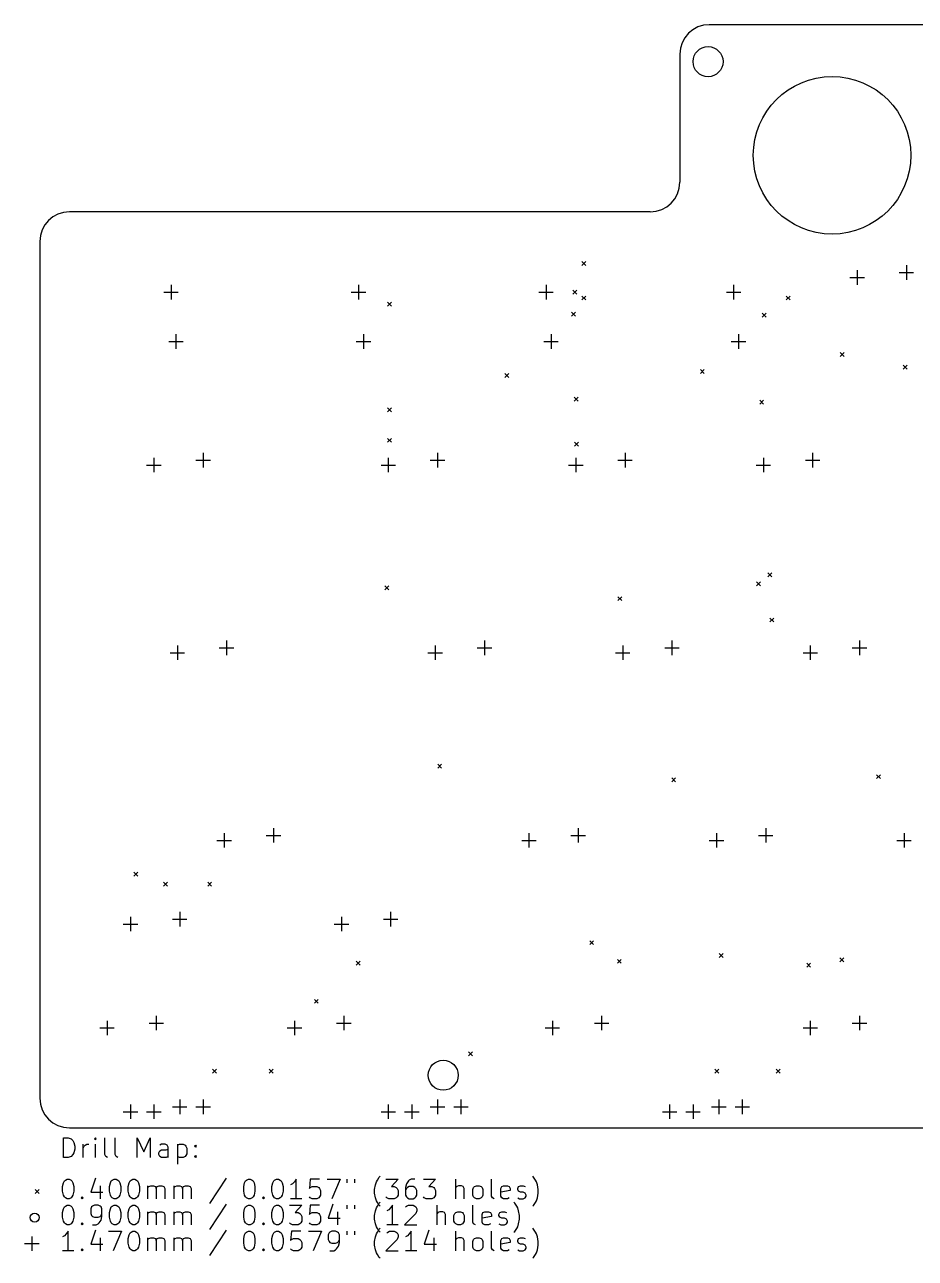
# Model space of a CAD drawing. Extents: x 0.1 to 14.8, y -5.7 to -0.7.
# Drawn here: x 0.097 to 3.659, y -5.679 to -0.748 of the extents above; entities that cross this region are included whole.
import ezdxf

# ---------------------------------------------------------------- set-up
doc = ezdxf.new("R2010")
doc.units = 0
doc.header["$MEASUREMENT"] = 0
doc.layers.add('BLACK', color=7, linetype='CONTINUOUS')

msp = doc.modelspace()

# ---------------------------------------------------------------- linework, layer by layer
at = {"layer": 'BLACK', "linetype": 'CONTINUOUS'}
for p, q in [((12.0866, -0.748031), (2.83465, -0.748031)), ((2.71654, -0.866142), (2.71654, -1.37795)), ((2.59843, -1.49606), (0.275591, -1.49606)), ((0.15748, -1.61417), (0.15748, -5.03937)), ((2.3248, -1.69488), (2.34055, -1.71063)), ((2.34055, -1.69488), (2.3248, -1.71063)), ((3.62283, -1.70984), (3.62283, -1.76772)), ((3.39705, -1.75846), (3.45492, -1.75846)), ((3.42598, -1.72953), (3.42598, -1.7874)), ((3.5939, -1.73878), (3.65177, -1.73878)), ((0.652953, -1.81752), (0.710827, -1.81752)), ((0.68189, -1.78858), (0.68189, -1.84646)), ((1.40295, -1.81752), (1.46083, -1.81752)), ((1.43189, -1.78858), (1.43189, -1.84646)), ((2.15295, -1.81752), (2.21083, -1.81752)), ((2.18189, -1.78858), (2.18189, -1.84646)), ((2.28898, -1.80927), (2.30472, -1.82502)), ((2.30472, -1.80927), (2.28898, -1.82502)), ((2.90295, -1.81752), (2.96083, -1.81752)), ((2.93189, -1.78858), (2.93189, -1.84646)), ((1.54764, -1.85709), (1.56339, -1.87283)), ((1.56339, -1.85709), (1.54764, -1.87283)), ((2.3248, -1.83268), (2.34055, -1.84843)), ((2.34055, -1.83268), (2.3248, -1.84843)), ((3.14173, -1.83268), (3.15748, -1.84843)), ((3.15748, -1.83268), (3.14173, -1.84843)), ((2.28346, -1.89781), (2.29921, -1.91356)), ((2.29921, -1.89781), (2.28346, -1.91356)), ((3.04646, -1.90175), (3.0622, -1.9175)), ((3.0622, -1.90175), (3.04646, -1.9175)), ((0.672638, -2.01437), (0.730512, -2.01437)), ((0.701575, -1.98543), (0.701575, -2.04331)), ((1.42264, -2.01437), (1.48051, -2.01437)), ((1.45157, -1.98543), (1.45157, -2.04331)), ((2.17264, -2.01437), (2.23051, -2.01437)), ((2.20157, -1.98543), (2.20157, -2.04331)), ((2.92264, -2.01437), (2.98051, -2.01437)), ((2.95157, -1.98543), (2.95157, -2.04331)), ((3.35827, -2.05827), (3.37402, -2.07402)), ((3.37402, -2.05827), (3.35827, -2.07402)), ((3.61024, -2.10906), (3.62598, -2.1248)), ((3.62598, -2.10906), (3.61024, -2.1248)), ((2.01732, -2.14291), (2.03307, -2.15866)), ((2.03307, -2.14291), (2.01732, -2.15866)), ((2.79882, -2.12598), (2.81457, -2.14173)), ((2.81457, -2.12598), (2.79882, -2.14173)), ((2.29409, -2.23701), (2.30984, -2.25276)), ((2.30984, -2.23701), (2.29409, -2.25276)), ((3.03622, -2.24961), (3.05197, -2.26535)), ((3.05197, -2.24961), (3.03622, -2.26535)), ((1.54764, -2.27992), (1.56339, -2.29567)), ((1.56339, -2.27992), (1.54764, -2.29567)), ((1.54764, -2.40157), (1.56339, -2.41732)), ((1.56339, -2.40157), (1.54764, -2.41732)), ((0.810335, -2.45984), (0.810335, -2.51772)), ((1.74783, -2.45984), (1.74783, -2.51772)), ((2.29567, -2.41654), (2.31142, -2.43228)), ((2.31142, -2.41654), (2.29567, -2.43228)), ((2.49783, -2.45984), (2.49783, -2.51772)), ((3.24783, -2.45984), (3.24783, -2.51772)), ((0.584547, -2.50846), (0.642421, -2.50846)), ((0.613484, -2.47953), (0.613484, -2.5374)), ((0.781398, -2.48878), (0.839272, -2.48878)), ((1.52205, -2.50846), (1.57992, -2.50846)), ((1.55098, -2.47953), (1.55098, -2.5374)), ((1.7189, -2.48878), (1.77677, -2.48878)), ((2.27205, -2.50846), (2.32992, -2.50846)), ((2.30098, -2.47953), (2.30098, -2.5374)), ((2.4689, -2.48878), (2.52677, -2.48878)), ((3.02205, -2.50846), (3.07992, -2.50846)), ((3.05098, -2.47953), (3.05098, -2.5374)), ((3.2189, -2.48878), (3.27677, -2.48878)), ((3.0689, -2.93898), (3.08465, -2.95472)), ((3.08465, -2.93898), (3.0689, -2.95472)), ((1.53661, -2.99173), (1.55236, -3.00748)), ((1.55236, -2.99173), (1.53661, -3.00748)), ((3.02362, -2.97559), (3.03937, -2.99134)), ((3.03937, -2.97559), (3.02362, -2.99134)), ((2.4685, -3.03465), (2.48425, -3.05039)), ((2.48425, -3.03465), (2.4685, -3.05039)), ((3.07677, -3.11969), (3.09252, -3.13543)), ((3.09252, -3.11969), (3.07677, -3.13543)), ((0.707234, -3.22953), (0.707234, -3.2874)), ((0.875148, -3.23878), (0.933022, -3.23878)), ((0.904085, -3.20984), (0.904085, -3.26772)), ((1.73848, -3.22953), (1.73848, -3.2874)), ((1.9064, -3.23878), (1.96427, -3.23878)), ((1.93533, -3.20984), (1.93533, -3.26772)), ((2.48848, -3.22953), (2.48848, -3.2874)), ((2.6564, -3.23878), (2.71427, -3.23878)), ((2.68533, -3.20984), (2.68533, -3.26772)), ((3.23848, -3.22953), (3.23848, -3.2874)), ((3.4064, -3.23878), (3.46427, -3.23878)), ((3.43533, -3.20984), (3.43533, -3.26772)), ((0.678297, -3.25846), (0.736171, -3.25846)), ((1.70955, -3.25846), (1.76742, -3.25846)), ((2.45955, -3.25846), (2.51742, -3.25846)), ((3.20955, -3.25846), (3.26742, -3.25846)), ((1.74843, -3.70354), (1.76417, -3.71929)), ((1.76417, -3.70354), (1.74843, -3.71929)), ((3.50354, -3.74606), (3.51929, -3.76181)), ((3.51929, -3.74606), (3.50354, -3.76181)), ((2.68425, -3.75866), (2.7, -3.77441)), ((2.7, -3.75866), (2.68425, -3.77441)), ((0.894734, -3.97953), (0.894734, -4.0374)), ((1.06265, -3.98878), (1.12052, -3.98878)), ((1.09158, -3.95984), (1.09158, -4.01772)), ((2.11348, -3.97953), (2.11348, -4.0374)), ((2.2814, -3.98878), (2.33927, -3.98878)), ((2.31033, -3.95984), (2.31033, -4.01772)), ((2.86348, -3.97953), (2.86348, -4.0374)), ((3.0314, -3.98878), (3.08927, -3.98878)), ((3.06033, -3.95984), (3.06033, -4.01772)), ((3.61348, -3.97953), (3.61348, -4.0374)), ((0.865797, -4.00846), (0.923671, -4.00846)), ((2.08455, -4.00846), (2.14242, -4.00846)), ((2.83455, -4.00846), (2.89242, -4.00846)), ((3.58455, -4.00846), (3.64242, -4.00846)), ((0.533465, -4.13583), (0.549213, -4.15157)), ((0.549213, -4.13583), (0.533465, -4.15157)), ((0.651575, -4.1752), (0.667323, -4.19094)), ((0.667323, -4.1752), (0.651575, -4.19094)), ((0.82874, -4.1752), (0.844488, -4.19094)), ((0.844488, -4.1752), (0.82874, -4.19094)), ((0.519734, -4.31417), (0.519734, -4.37205)), ((0.687648, -4.32343), (0.745522, -4.32343)), ((0.716585, -4.29449), (0.716585, -4.35236)), ((1.36348, -4.31417), (1.36348, -4.37205)), ((1.5314, -4.32343), (1.58927, -4.32343)), ((1.56033, -4.29449), (1.56033, -4.35236)), ((0.490797, -4.34311), (0.548671, -4.34311)), ((1.33455, -4.34311), (1.39242, -4.34311)), ((2.3563, -4.40945), (2.37205, -4.4252)), ((2.37205, -4.40945), (2.3563, -4.4252)), ((2.46693, -4.48425), (2.48268, -4.5)), ((2.48268, -4.48425), (2.46693, -4.5)), ((2.87402, -4.46063), (2.88976, -4.47638)), ((2.88976, -4.46063), (2.87402, -4.47638)), ((3.3563, -4.47835), (3.37205, -4.49409)), ((3.37205, -4.47835), (3.3563, -4.49409)), ((1.42244, -4.49134), (1.43819, -4.50709)), ((1.43819, -4.49134), (1.42244, -4.50709)), ((3.22402, -4.5), (3.23976, -4.51575)), ((3.23976, -4.5), (3.22402, -4.51575)), ((1.25512, -4.64409), (1.27087, -4.65984)), ((1.27087, -4.64409), (1.25512, -4.65984)), ((0.425984, -4.72953), (0.425984, -4.7874)), ((0.622835, -4.70984), (0.622835, -4.76772)), ((1.17598, -4.72953), (1.17598, -4.7874)), ((1.37283, -4.70984), (1.37283, -4.76772)), ((2.20723, -4.72953), (2.20723, -4.7874)), ((2.40408, -4.70984), (2.40408, -4.76772)), ((3.23848, -4.72953), (3.23848, -4.7874)), ((3.43533, -4.70984), (3.43533, -4.76772)), ((0.397047, -4.75846), (0.454921, -4.75846)), ((0.593898, -4.73878), (0.651772, -4.73878)), ((1.14705, -4.75846), (1.20492, -4.75846)), ((1.3439, -4.73878), (1.40177, -4.73878)), ((2.1783, -4.75846), (2.23617, -4.75846)), ((2.37515, -4.73878), (2.43302, -4.73878)), ((3.20955, -4.75846), (3.26742, -4.75846)), ((3.4064, -4.73878), (3.46427, -4.73878)), ((1.87205, -4.85433), (1.8878, -4.87008)), ((1.8878, -4.85433), (1.87205, -4.87008)), ((0.848425, -4.92323), (0.864173, -4.93898)), ((0.864173, -4.92323), (0.848425, -4.93898)), ((1.0748, -4.92323), (1.09055, -4.93898)), ((1.09055, -4.92323), (1.0748, -4.93898)), ((2.8563, -4.92323), (2.87205, -4.93898)), ((2.87205, -4.92323), (2.8563, -4.93898)), ((3.10236, -4.92323), (3.11811, -4.93898)), ((3.11811, -4.92323), (3.10236, -4.93898)), ((0.519734, -5.06417), (0.519734, -5.12205)), ((0.613484, -5.06417), (0.613484, -5.12205)), ((0.687648, -5.07343), (0.745522, -5.07343)), ((0.716585, -5.04449), (0.716585, -5.10236)), ((0.781398, -5.07343), (0.839272, -5.07343)), ((0.810335, -5.04449), (0.810335, -5.10236)), ((1.55098, -5.06417), (1.55098, -5.12205)), ((1.64473, -5.06417), (1.64473, -5.12205)), ((1.7189, -5.07343), (1.77677, -5.07343)), ((1.74783, -5.04449), (1.74783, -5.10236)), ((1.81265, -5.07343), (1.87052, -5.07343)), ((1.84158, -5.04449), (1.84158, -5.10236)), ((2.67598, -5.06417), (2.67598, -5.12205)), ((2.76973, -5.06417), (2.76973, -5.12205)), ((2.8439, -5.07343), (2.90177, -5.07343)), ((2.87283, -5.04449), (2.87283, -5.10236)), ((2.93765, -5.07343), (2.99552, -5.07343)), ((2.96658, -5.04449), (2.96658, -5.10236)), ((0.490797, -5.09311), (0.548671, -5.09311)), ((0.584547, -5.09311), (0.642421, -5.09311)), ((1.52205, -5.09311), (1.57992, -5.09311)), ((1.6158, -5.09311), (1.67367, -5.09311)), ((2.64705, -5.09311), (2.70492, -5.09311)), ((2.7408, -5.09311), (2.79867, -5.09311)), ((0.275591, -5.15748), (14.6457, -5.15748)), ((0.252015, -5.27597), (0.252015, -5.19723)), ((0.252015, -5.19723), (0.270763, -5.19723)), ((0.270763, -5.19723), (0.282012, -5.20098)), ((0.282012, -5.20098), (0.289511, -5.20848)), ((0.289511, -5.20848), (0.29326, -5.21598)), ((0.29326, -5.21598), (0.29701, -5.23098)), ((0.330756, -5.27597), (0.330756, -5.22348)), ((0.338255, -5.22723), (0.345754, -5.22348)), ((0.345754, -5.22348), (0.353253, -5.22348)), ((0.379499, -5.19723), (0.37575, -5.20098)), ((0.37575, -5.20098), (0.379499, -5.20473)), ((0.383249, -5.20098), (0.379499, -5.19723)), ((0.379499, -5.19723), (0.379499, -5.20473)), ((0.379499, -5.20473), (0.383249, -5.20098)), ((0.379499, -5.27597), (0.379499, -5.22348)), ((0.416995, -5.26473), (0.416995, -5.19723)), ((0.45824, -5.26473), (0.45824, -5.19723)), ((0.546729, -5.27597), (0.546729, -5.19723)), ((0.546729, -5.19723), (0.572975, -5.25348)), ((0.572975, -5.25348), (0.599222, -5.19723)), ((0.599222, -5.19723), (0.599222, -5.27597)), ((0.644216, -5.22348), (0.636717, -5.22723)), ((0.659214, -5.22348), (0.644216, -5.22348)), ((0.666714, -5.22723), (0.659214, -5.22348)), ((0.707958, -5.22348), (0.707958, -5.30222)), ((0.707958, -5.22723), (0.715457, -5.22348)), ((0.715457, -5.22348), (0.730456, -5.22348)), ((0.730456, -5.22348), (0.737955, -5.22723)), ((0.270763, -5.27597), (0.252015, -5.27597)), ((0.282012, -5.27223), (0.270763, -5.27597)), ((0.289511, -5.26473), (0.282012, -5.27223)), ((0.29326, -5.25723), (0.289511, -5.26473)), ((0.29701, -5.24223), (0.29326, -5.25723)), ((0.29701, -5.23098), (0.29701, -5.24223)), ((0.330756, -5.23848), (0.334505, -5.23098)), ((0.334505, -5.23098), (0.338255, -5.22723)), ((0.420744, -5.27223), (0.416995, -5.26473)), ((0.428243, -5.27597), (0.420744, -5.27223)), ((0.461989, -5.27223), (0.45824, -5.26473)), ((0.469488, -5.27597), (0.461989, -5.27223)), ((0.632968, -5.25723), (0.636717, -5.24973)), ((0.632968, -5.26473), (0.632968, -5.25723)), ((0.636717, -5.27223), (0.632968, -5.26473)), ((0.636717, -5.24973), (0.644216, -5.24598)), ((0.644216, -5.27597), (0.636717, -5.27223)), ((0.644216, -5.24598), (0.662964, -5.24598)), ((0.662964, -5.27597), (0.644216, -5.27597)), ((0.662964, -5.24598), (0.670463, -5.24223)), ((0.670463, -5.27223), (0.662964, -5.27597)), ((0.670463, -5.23473), (0.666714, -5.22723)), ((0.670463, -5.27597), (0.670463, -5.23473)), ((0.715457, -5.27597), (0.707958, -5.27223)), ((0.730456, -5.27597), (0.715457, -5.27597)), ((0.737955, -5.27223), (0.730456, -5.27597)), ((0.737955, -5.22723), (0.741704, -5.23098)), ((0.741704, -5.26848), (0.737955, -5.27223)), ((0.741704, -5.23098), (0.745454, -5.23848)), ((0.745454, -5.26098), (0.741704, -5.26848)), ((0.745454, -5.23848), (0.745454, -5.26098)), ((0.77545, -5.23098), (0.779199, -5.22723)), ((0.779199, -5.23473), (0.77545, -5.23098)), ((0.77545, -5.27223), (0.779199, -5.26848)), ((0.779199, -5.27597), (0.77545, -5.27223)), ((0.779199, -5.22723), (0.782949, -5.23098)), ((0.779199, -5.22723), (0.779199, -5.23473)), ((0.782949, -5.23098), (0.779199, -5.23473)), ((0.779199, -5.26848), (0.782949, -5.27223)), ((0.779199, -5.26848), (0.779199, -5.27597)), ((0.782949, -5.27223), (0.779199, -5.27597)), ((0.252015, -5.37759), (0.255765, -5.37009)), ((0.255765, -5.37009), (0.259514, -5.36634)), ((0.259514, -5.36634), (0.267013, -5.36259)), ((0.267013, -5.36259), (0.274513, -5.36259)), ((0.274513, -5.36259), (0.282012, -5.36634)), ((0.282012, -5.36634), (0.285761, -5.37009)), ((0.285761, -5.37009), (0.289511, -5.37759)), ((0.379499, -5.35884), (0.360752, -5.41508)), ((0.439492, -5.37759), (0.443241, -5.37009)), ((0.443241, -5.37009), (0.446991, -5.36634)), ((0.446991, -5.36634), (0.45449, -5.36259)), ((0.45449, -5.36259), (0.461989, -5.36259)), ((0.461989, -5.36259), (0.469488, -5.36634)), ((0.469488, -5.36634), (0.473238, -5.37009)), ((0.473238, -5.37009), (0.476987, -5.37759)), ((0.514483, -5.37759), (0.518232, -5.37009)), ((0.518232, -5.37009), (0.521982, -5.36634)), ((0.521982, -5.36634), (0.529481, -5.36259)), ((0.529481, -5.36259), (0.53698, -5.36259)), ((0.53698, -5.36259), (0.544479, -5.36634)), ((0.544479, -5.36634), (0.548228, -5.37009)), ((0.548228, -5.37009), (0.551978, -5.37759)), ((0.902934, -5.35884), (0.835442, -5.46008)), ((0.976425, -5.37759), (0.980174, -5.37009)), ((0.980174, -5.37009), (0.983924, -5.36634)), ((0.983924, -5.36634), (0.991423, -5.36259)), ((0.991423, -5.36259), (0.998922, -5.36259)), ((0.998922, -5.36259), (1.00642, -5.36634)), ((1.00642, -5.36634), (1.01017, -5.37009)), ((1.01017, -5.37009), (1.01392, -5.37759)), ((1.08891, -5.37759), (1.09266, -5.37009)), ((1.09266, -5.37009), (1.09641, -5.36634)), ((1.09641, -5.36634), (1.10391, -5.36259)), ((1.10391, -5.36259), (1.11141, -5.36259)), ((1.11141, -5.36259), (1.11891, -5.36634)), ((1.11891, -5.36634), (1.12266, -5.37009)), ((1.12266, -5.37009), (1.12641, -5.37759)), ((1.17515, -5.37384), (1.16765, -5.38134)), ((1.18265, -5.36259), (1.17515, -5.37384)), ((1.18265, -5.44133), (1.18265, -5.36259)), ((1.23889, -5.36259), (1.23514, -5.40008)), ((1.27639, -5.36259), (1.23889, -5.36259)), ((1.30638, -5.36259), (1.35888, -5.36259)), ((1.35888, -5.36259), (1.32513, -5.44133)), ((1.38512, -5.36259), (1.38512, -5.37759)), ((1.41512, -5.36259), (1.41512, -5.37759)), ((1.49986, -5.38509), (1.50361, -5.37384)), ((1.50361, -5.37384), (1.50736, -5.36634)), ((1.50736, -5.36634), (1.51486, -5.35509)), ((1.51486, -5.35509), (1.51861, -5.35134)), ((1.5411, -5.36259), (1.58985, -5.36259)), ((1.58985, -5.36259), (1.5636, -5.39259)), ((1.63109, -5.37009), (1.62359, -5.38134)), ((1.63484, -5.36634), (1.63109, -5.37009)), ((1.64234, -5.36259), (1.63484, -5.36634)), ((1.65734, -5.36259), (1.64234, -5.36259)), ((1.69109, -5.36259), (1.73983, -5.36259)), ((1.73983, -5.36259), (1.71358, -5.39259)), ((1.82082, -5.44133), (1.82082, -5.36259)), ((1.9633, -5.43008), (1.9633, -5.36259)), ((2.13203, -5.35509), (2.12828, -5.35134)), ((2.13953, -5.36634), (2.13203, -5.35509)), ((2.14328, -5.37384), (2.13953, -5.36634)), ((2.14703, -5.38509), (2.14328, -5.37384)), ((0.13878, -5.40453), (0.154528, -5.42028)), ((0.154528, -5.40453), (0.13878, -5.42028)), ((0.248266, -5.39259), (0.252015, -5.37759)), ((0.248266, -5.41133), (0.248266, -5.39259)), ((0.252015, -5.42633), (0.248266, -5.41133)), ((0.289511, -5.37759), (0.29326, -5.39259)), ((0.29326, -5.41133), (0.289511, -5.42633)), ((0.29326, -5.39259), (0.29326, -5.41133)), ((0.360752, -5.41508), (0.409496, -5.41508)), ((0.398247, -5.38884), (0.398247, -5.44133)), ((0.435742, -5.39259), (0.439492, -5.37759)), ((0.435742, -5.41133), (0.435742, -5.39259)), ((0.439492, -5.42633), (0.435742, -5.41133)), ((0.476987, -5.37759), (0.480737, -5.39259)), ((0.480737, -5.41133), (0.476987, -5.42633)), ((0.480737, -5.39259), (0.480737, -5.41133)), ((0.510733, -5.39259), (0.514483, -5.37759)), ((0.510733, -5.41133), (0.510733, -5.39259)), ((0.514483, -5.42633), (0.510733, -5.41133)), ((0.551978, -5.37759), (0.555727, -5.39259)), ((0.555727, -5.41133), (0.551978, -5.42633)), ((0.555727, -5.39259), (0.555727, -5.41133)), ((0.589473, -5.44133), (0.589473, -5.38884)), ((0.589473, -5.39633), (0.593223, -5.39259)), ((0.593223, -5.39259), (0.600722, -5.38884)), ((0.600722, -5.38884), (0.61197, -5.38884)), ((0.61197, -5.38884), (0.619469, -5.39259)), ((0.619469, -5.39259), (0.623219, -5.40008)), ((0.623219, -5.40008), (0.626969, -5.39259)), ((0.623219, -5.40008), (0.623219, -5.44133)), ((0.626969, -5.39259), (0.634468, -5.38884)), ((0.634468, -5.38884), (0.645716, -5.38884)), ((0.645716, -5.38884), (0.653215, -5.39259)), ((0.653215, -5.39259), (0.656965, -5.40008)), ((0.656965, -5.40008), (0.656965, -5.44133)), ((0.69446, -5.44133), (0.69446, -5.38884)), ((0.69446, -5.39633), (0.69821, -5.39259)), ((0.69821, -5.39259), (0.705709, -5.38884)), ((0.705709, -5.38884), (0.716957, -5.38884)), ((0.716957, -5.38884), (0.724456, -5.39259)), ((0.724456, -5.39259), (0.728206, -5.40008)), ((0.728206, -5.40008), (0.731955, -5.39259)), ((0.728206, -5.40008), (0.728206, -5.44133)), ((0.731955, -5.39259), (0.739454, -5.38884)), ((0.739454, -5.38884), (0.750703, -5.38884)), ((0.750703, -5.38884), (0.758202, -5.39259)), ((0.758202, -5.39259), (0.761952, -5.40008)), ((0.761952, -5.40008), (0.761952, -5.44133)), ((0.972675, -5.39259), (0.976425, -5.37759)), ((0.972675, -5.41133), (0.972675, -5.39259)), ((0.976425, -5.42633), (0.972675, -5.41133)), ((1.01392, -5.37759), (1.01767, -5.39259)), ((1.01767, -5.41133), (1.01392, -5.42633)), ((1.01767, -5.39259), (1.01767, -5.41133)), ((1.08516, -5.39259), (1.08891, -5.37759)), ((1.08516, -5.41133), (1.08516, -5.39259)), ((1.08891, -5.42633), (1.08516, -5.41133)), ((1.12641, -5.37759), (1.13016, -5.39259)), ((1.13016, -5.41133), (1.12641, -5.42633)), ((1.13016, -5.39259), (1.13016, -5.41133)), ((1.16765, -5.38134), (1.16015, -5.38509)), ((1.23514, -5.40008), (1.23889, -5.39633)), ((1.23889, -5.39633), (1.24639, -5.39259)), ((1.24639, -5.39259), (1.26514, -5.39259)), ((1.26514, -5.39259), (1.27264, -5.39633)), ((1.27264, -5.39633), (1.27639, -5.40008)), ((1.27639, -5.40008), (1.28014, -5.40758)), ((1.28014, -5.40758), (1.28014, -5.42633)), ((1.49611, -5.40383), (1.49986, -5.38509)), ((1.49611, -5.41883), (1.49611, -5.40383)), ((1.49986, -5.43758), (1.49611, -5.41883)), ((1.5636, -5.39259), (1.57485, -5.39259)), ((1.57485, -5.39259), (1.58235, -5.39633)), ((1.58235, -5.39633), (1.5861, -5.40008)), ((1.5861, -5.40008), (1.58985, -5.40758)), ((1.58985, -5.40758), (1.58985, -5.42633)), ((1.62359, -5.38134), (1.61984, -5.39633)), ((1.61984, -5.39633), (1.61984, -5.42633)), ((1.62359, -5.40008), (1.61984, -5.40758)), ((1.62734, -5.39633), (1.62359, -5.40008)), ((1.63484, -5.39259), (1.62734, -5.39633)), ((1.64984, -5.39259), (1.63484, -5.39259)), ((1.65734, -5.39633), (1.64984, -5.39259)), ((1.66109, -5.40008), (1.65734, -5.39633)), ((1.66484, -5.40758), (1.66109, -5.40008)), ((1.66484, -5.42633), (1.66484, -5.40758)), ((1.71358, -5.39259), (1.72483, -5.39259)), ((1.72483, -5.39259), (1.73233, -5.39633)), ((1.73233, -5.39633), (1.73608, -5.40008)), ((1.73608, -5.40008), (1.73983, -5.40758)), ((1.73983, -5.40758), (1.73983, -5.42633)), ((1.82457, -5.39259), (1.82082, -5.39633)), ((1.83207, -5.38884), (1.82457, -5.39259)), ((1.84332, -5.38884), (1.83207, -5.38884)), ((1.85082, -5.39259), (1.84332, -5.38884)), ((1.85457, -5.40008), (1.85082, -5.39259)), ((1.85457, -5.44133), (1.85457, -5.40008)), ((1.88831, -5.40383), (1.89206, -5.39633)), ((1.88831, -5.42633), (1.88831, -5.40383)), ((1.89206, -5.39633), (1.89581, -5.39259)), ((1.89581, -5.39259), (1.90331, -5.38884)), ((1.90331, -5.38884), (1.91456, -5.38884)), ((1.91456, -5.38884), (1.92206, -5.39259)), ((1.92206, -5.39259), (1.92581, -5.39633)), ((1.92581, -5.39633), (1.92956, -5.40383)), ((1.92956, -5.40383), (1.92956, -5.42633)), ((2.0008, -5.40008), (2.00455, -5.39259)), ((2.0008, -5.43008), (2.0008, -5.40008)), ((2.03829, -5.40758), (2.0008, -5.41508)), ((2.00455, -5.39259), (2.01205, -5.38884)), ((2.01205, -5.38884), (2.02704, -5.38884)), ((2.02704, -5.38884), (2.03454, -5.39259)), ((2.03454, -5.39259), (2.03829, -5.40008)), ((2.03829, -5.40008), (2.03829, -5.40758)), ((2.06829, -5.40008), (2.07204, -5.39259)), ((2.06829, -5.40383), (2.06829, -5.40008)), ((2.07204, -5.41133), (2.06829, -5.40383)), ((2.07204, -5.39259), (2.07954, -5.38884)), ((2.07954, -5.41508), (2.07204, -5.41133)), ((2.07954, -5.38884), (2.09079, -5.38884)), ((2.09079, -5.41508), (2.07954, -5.41508)), ((2.09079, -5.38884), (2.09828, -5.39259)), ((2.09828, -5.41883), (2.09079, -5.41508)), ((2.10203, -5.42633), (2.09828, -5.41883)), ((2.15078, -5.40383), (2.14703, -5.38509)), ((2.14703, -5.43758), (2.15078, -5.41883)), ((2.15078, -5.41883), (2.15078, -5.40383)), ((0.255765, -5.43383), (0.252015, -5.42633)), ((0.259514, -5.43758), (0.255765, -5.43383)), ((0.255765, -5.47403), (0.259514, -5.47028)), ((0.267013, -5.44133), (0.259514, -5.43758)), ((0.259514, -5.47028), (0.267013, -5.46653)), ((0.274513, -5.44133), (0.267013, -5.44133)), ((0.267013, -5.46653), (0.274513, -5.46653)), ((0.282012, -5.43758), (0.274513, -5.44133)), ((0.274513, -5.46653), (0.282012, -5.47028)), ((0.285761, -5.43383), (0.282012, -5.43758)), ((0.282012, -5.47028), (0.285761, -5.47403)), ((0.289511, -5.42633), (0.285761, -5.43383)), ((0.323256, -5.43758), (0.327006, -5.43383)), ((0.327006, -5.44133), (0.323256, -5.43758)), ((0.327006, -5.43383), (0.330756, -5.43758)), ((0.327006, -5.43383), (0.327006, -5.44133)), ((0.330756, -5.43758), (0.327006, -5.44133)), ((0.368251, -5.47028), (0.364501, -5.47403)), ((0.37575, -5.46653), (0.368251, -5.47028)), ((0.390748, -5.46653), (0.37575, -5.46653)), ((0.398247, -5.47028), (0.390748, -5.46653)), ((0.401997, -5.47403), (0.398247, -5.47028)), ((0.443241, -5.43383), (0.439492, -5.42633)), ((0.446991, -5.43758), (0.443241, -5.43383)), ((0.443241, -5.47403), (0.446991, -5.47028)), ((0.45449, -5.44133), (0.446991, -5.43758)), ((0.446991, -5.47028), (0.45449, -5.46653)), ((0.461989, -5.44133), (0.45449, -5.44133)), ((0.45449, -5.46653), (0.461989, -5.46653)), ((0.469488, -5.43758), (0.461989, -5.44133)), ((0.461989, -5.46653), (0.469488, -5.47028)), ((0.473238, -5.43383), (0.469488, -5.43758)), ((0.469488, -5.47028), (0.473238, -5.47403)), ((0.476987, -5.42633), (0.473238, -5.43383)), ((0.518232, -5.43383), (0.514483, -5.42633)), ((0.521982, -5.43758), (0.518232, -5.43383)), ((0.518232, -5.47403), (0.521982, -5.47028)), ((0.529481, -5.44133), (0.521982, -5.43758)), ((0.521982, -5.47028), (0.529481, -5.46653)), ((0.53698, -5.44133), (0.529481, -5.44133)), ((0.529481, -5.46653), (0.53698, -5.46653)), ((0.544479, -5.43758), (0.53698, -5.44133)), ((0.53698, -5.46653), (0.544479, -5.47028)), ((0.548228, -5.43383), (0.544479, -5.43758)), ((0.544479, -5.47028), (0.548228, -5.47403)), ((0.551978, -5.42633), (0.548228, -5.43383)), ((0.902934, -5.46278), (0.835442, -5.56401)), ((0.980174, -5.43383), (0.976425, -5.42633)), ((0.983924, -5.43758), (0.980174, -5.43383)), ((0.980174, -5.47403), (0.983924, -5.47028)), ((0.991423, -5.44133), (0.983924, -5.43758)), ((0.983924, -5.47028), (0.991423, -5.46653)), ((0.998922, -5.44133), (0.991423, -5.44133)), ((0.991423, -5.46653), (0.998922, -5.46653)), ((1.00642, -5.43758), (0.998922, -5.44133)), ((0.998922, -5.46653), (1.00642, -5.47028)), ((1.01017, -5.43383), (1.00642, -5.43758)), ((1.00642, -5.47028), (1.01017, -5.47403)), ((1.01392, -5.42633), (1.01017, -5.43383)), ((1.04767, -5.43758), (1.05142, -5.43383)), ((1.05142, -5.44133), (1.04767, -5.43758)), ((1.05142, -5.43383), (1.05516, -5.43758)), ((1.05142, -5.43383), (1.05142, -5.44133)), ((1.05516, -5.43758), (1.05142, -5.44133)), ((1.09266, -5.43383), (1.08891, -5.42633)), ((1.09641, -5.43758), (1.09266, -5.43383)), ((1.09266, -5.47403), (1.09641, -5.47028)), ((1.10391, -5.44133), (1.09641, -5.43758)), ((1.09641, -5.47028), (1.10391, -5.46653)), ((1.11141, -5.44133), (1.10391, -5.44133)), ((1.10391, -5.46653), (1.11141, -5.46653)), ((1.11891, -5.43758), (1.11141, -5.44133)), ((1.11141, -5.46653), (1.11891, -5.47028)), ((1.12266, -5.43383), (1.11891, -5.43758)), ((1.11891, -5.47028), (1.12266, -5.47403)), ((1.12641, -5.42633), (1.12266, -5.43383)), ((1.1564, -5.46653), (1.20515, -5.46653)), ((1.20515, -5.44133), (1.16015, -5.44133)), ((1.20515, -5.46653), (1.1789, -5.49652)), ((1.23889, -5.43758), (1.23514, -5.43383)), ((1.23889, -5.46653), (1.23514, -5.50402)), ((1.24639, -5.44133), (1.23889, -5.43758)), ((1.27639, -5.46653), (1.23889, -5.46653)), ((1.26514, -5.44133), (1.24639, -5.44133)), ((1.27264, -5.43758), (1.26514, -5.44133)), ((1.27639, -5.43383), (1.27264, -5.43758)), ((1.28014, -5.42633), (1.27639, -5.43383)), ((1.32888, -5.46278), (1.31013, -5.51902)), ((1.38512, -5.46653), (1.38512, -5.48152)), ((1.41512, -5.46653), (1.41512, -5.48152)), ((1.50361, -5.44883), (1.49986, -5.43758)), ((1.50736, -5.45633), (1.50361, -5.44883)), ((1.50361, -5.47777), (1.50736, -5.47028)), ((1.51486, -5.46758), (1.50736, -5.45633)), ((1.50736, -5.47028), (1.51486, -5.45903)), ((1.51486, -5.45903), (1.51861, -5.45528)), ((1.51861, -5.47133), (1.51486, -5.46758)), ((1.54485, -5.43758), (1.5411, -5.43383)), ((1.55235, -5.44133), (1.54485, -5.43758)), ((1.57485, -5.44133), (1.55235, -5.44133)), ((1.56735, -5.46653), (1.55985, -5.47777)), ((1.56735, -5.54527), (1.56735, -5.46653)), ((1.58235, -5.43758), (1.57485, -5.44133)), ((1.5861, -5.43383), (1.58235, -5.43758)), ((1.58985, -5.42633), (1.5861, -5.43383)), ((1.61984, -5.42633), (1.62359, -5.43383)), ((1.61984, -5.47403), (1.62359, -5.47028)), ((1.62359, -5.43383), (1.62734, -5.43758)), ((1.62359, -5.47028), (1.63109, -5.46653)), ((1.62734, -5.43758), (1.63484, -5.44133)), ((1.63109, -5.46653), (1.64984, -5.46653)), ((1.63484, -5.44133), (1.64984, -5.44133)), ((1.64984, -5.44133), (1.65734, -5.43758)), ((1.64984, -5.46653), (1.65734, -5.47028)), ((1.65734, -5.43758), (1.66109, -5.43383)), ((1.65734, -5.47028), (1.66109, -5.47403)), ((1.66109, -5.43383), (1.66484, -5.42633)), ((1.69484, -5.43758), (1.69109, -5.43383)), ((1.70233, -5.44133), (1.69484, -5.43758)), ((1.72483, -5.44133), (1.70233, -5.44133)), ((1.73233, -5.43758), (1.72483, -5.44133)), ((1.73608, -5.43383), (1.73233, -5.43758)), ((1.73983, -5.42633), (1.73608, -5.43383)), ((1.74583, -5.54527), (1.74583, -5.46653)), ((1.89206, -5.43383), (1.88831, -5.42633)), ((1.88831, -5.53402), (1.88831, -5.46653)), ((1.89581, -5.43758), (1.89206, -5.43383)), ((1.90331, -5.44133), (1.89581, -5.43758)), ((1.91456, -5.44133), (1.90331, -5.44133)), ((1.92206, -5.43758), (1.91456, -5.44133)), ((1.92581, -5.43383), (1.92206, -5.43758)), ((1.92956, -5.42633), (1.92581, -5.43383)), ((1.96705, -5.43758), (1.9633, -5.43008)), ((1.97455, -5.44133), (1.96705, -5.43758)), ((2.00455, -5.43758), (2.0008, -5.43008)), ((2.01205, -5.44133), (2.00455, -5.43758)), ((2.02704, -5.44133), (2.01205, -5.44133)), ((2.03454, -5.43758), (2.02704, -5.44133)), ((2.05704, -5.45903), (2.05329, -5.45528)), ((2.06454, -5.47028), (2.05704, -5.45903)), ((2.06829, -5.47777), (2.06454, -5.47028)), ((2.06829, -5.43758), (2.07579, -5.44133)), ((2.07579, -5.44133), (2.09079, -5.44133)), ((2.09079, -5.44133), (2.09828, -5.43758)), ((2.09828, -5.43758), (2.10203, -5.43008)), ((2.10203, -5.43008), (2.10203, -5.42633)), ((2.12828, -5.47133), (2.13203, -5.46758)), ((2.13203, -5.46758), (2.13953, -5.45633)), ((2.13953, -5.45633), (2.14328, -5.44883)), ((2.14328, -5.44883), (2.14703, -5.43758)), ((0.248266, -5.49652), (0.252015, -5.48152)), ((0.248266, -5.51527), (0.248266, -5.49652)), ((0.252015, -5.53027), (0.248266, -5.51527)), ((0.252015, -5.48152), (0.255765, -5.47403)), ((0.285761, -5.47403), (0.289511, -5.48152)), ((0.289511, -5.48152), (0.29326, -5.49652)), ((0.29326, -5.51527), (0.289511, -5.53027)), ((0.29326, -5.49652), (0.29326, -5.51527)), ((0.364501, -5.47403), (0.360752, -5.48152)), ((0.360752, -5.48152), (0.360752, -5.50027)), ((0.360752, -5.50027), (0.364501, -5.50777)), ((0.364501, -5.50777), (0.368251, -5.51152)), ((0.368251, -5.51152), (0.37575, -5.51527)), ((0.37575, -5.51527), (0.390748, -5.51527)), ((0.390748, -5.51527), (0.398247, -5.51152)), ((0.398247, -5.51152), (0.401997, -5.50777)), ((0.405746, -5.48152), (0.401997, -5.47403)), ((0.401997, -5.50777), (0.405746, -5.50027)), ((0.401997, -5.52652), (0.405746, -5.51152)), ((0.405746, -5.51152), (0.405746, -5.48152)), ((0.435742, -5.49652), (0.439492, -5.48152)), ((0.435742, -5.51527), (0.435742, -5.49652)), ((0.439492, -5.53027), (0.435742, -5.51527)), ((0.439492, -5.48152), (0.443241, -5.47403)), ((0.473238, -5.47403), (0.476987, -5.48152)), ((0.476987, -5.48152), (0.480737, -5.49652)), ((0.480737, -5.51527), (0.476987, -5.53027)), ((0.480737, -5.49652), (0.480737, -5.51527)), ((0.510733, -5.49652), (0.514483, -5.48152)), ((0.510733, -5.51527), (0.510733, -5.49652)), ((0.514483, -5.53027), (0.510733, -5.51527)), ((0.514483, -5.48152), (0.518232, -5.47403)), ((0.548228, -5.47403), (0.551978, -5.48152)), ((0.551978, -5.48152), (0.555727, -5.49652)), ((0.555727, -5.51527), (0.551978, -5.53027)), ((0.555727, -5.49652), (0.555727, -5.51527)), ((0.589473, -5.54527), (0.589473, -5.49277)), ((0.589473, -5.50027), (0.593223, -5.49652)), ((0.593223, -5.49652), (0.600722, -5.49277)), ((0.600722, -5.49277), (0.61197, -5.49277)), ((0.61197, -5.49277), (0.619469, -5.49652)), ((0.619469, -5.49652), (0.623219, -5.50402)), ((0.623219, -5.50402), (0.626969, -5.49652)), ((0.623219, -5.50402), (0.623219, -5.54527)), ((0.626969, -5.49652), (0.634468, -5.49277)), ((0.634468, -5.49277), (0.645716, -5.49277)), ((0.645716, -5.49277), (0.653215, -5.49652)), ((0.653215, -5.49652), (0.656965, -5.50402)), ((0.656965, -5.50402), (0.656965, -5.54527)), ((0.69446, -5.54527), (0.69446, -5.49277)), ((0.69446, -5.50027), (0.69821, -5.49652)), ((0.69821, -5.49652), (0.705709, -5.49277)), ((0.705709, -5.49277), (0.716957, -5.49277)), ((0.716957, -5.49277), (0.724456, -5.49652)), ((0.724456, -5.49652), (0.728206, -5.50402)), ((0.728206, -5.50402), (0.731955, -5.49652)), ((0.728206, -5.50402), (0.728206, -5.54527)), ((0.731955, -5.49652), (0.739454, -5.49277)), ((0.739454, -5.49277), (0.750703, -5.49277)), ((0.750703, -5.49277), (0.758202, -5.49652)), ((0.758202, -5.49652), (0.761952, -5.50402)), ((0.761952, -5.50402), (0.761952, -5.54527)), ((0.972675, -5.49652), (0.976425, -5.48152)), ((0.972675, -5.51527), (0.972675, -5.49652)), ((0.976425, -5.53027), (0.972675, -5.51527)), ((0.976425, -5.48152), (0.980174, -5.47403)), ((1.01017, -5.47403), (1.01392, -5.48152)), ((1.01392, -5.48152), (1.01767, -5.49652)), ((1.01767, -5.51527), (1.01392, -5.53027)), ((1.01767, -5.49652), (1.01767, -5.51527)), ((1.08516, -5.49652), (1.08891, -5.48152)), ((1.08516, -5.51527), (1.08516, -5.49652)), ((1.08891, -5.53027), (1.08516, -5.51527)), ((1.08891, -5.48152), (1.09266, -5.47403)), ((1.12266, -5.47403), (1.12641, -5.48152)), ((1.12641, -5.48152), (1.13016, -5.49652)), ((1.13016, -5.51527), (1.12641, -5.53027)), ((1.13016, -5.49652), (1.13016, -5.51527)), ((1.1789, -5.49652), (1.19015, -5.49652)), ((1.19015, -5.49652), (1.19765, -5.50027)), ((1.19765, -5.50027), (1.2014, -5.50402)), ((1.2014, -5.50402), (1.20515, -5.51152)), ((1.20515, -5.51152), (1.20515, -5.53027)), ((1.23514, -5.50402), (1.23889, -5.50027)), ((1.23889, -5.50027), (1.24639, -5.49652)), ((1.24639, -5.49652), (1.26514, -5.49652)), ((1.26514, -5.49652), (1.27264, -5.50027)), ((1.27264, -5.50027), (1.27639, -5.50402)), ((1.27639, -5.50402), (1.28014, -5.51152)), ((1.28014, -5.51152), (1.28014, -5.53027)), ((1.31013, -5.51902), (1.35888, -5.51902)), ((1.34763, -5.49277), (1.34763, -5.54527)), ((1.49611, -5.50777), (1.49986, -5.48902)), ((1.49611, -5.52277), (1.49611, -5.50777)), ((1.49986, -5.54152), (1.49611, -5.52277)), ((1.49986, -5.48902), (1.50361, -5.47777)), ((1.55235, -5.48527), (1.54485, -5.48902)), ((1.55985, -5.47777), (1.55235, -5.48527)), ((1.66109, -5.50027), (1.61609, -5.54527)), ((1.66109, -5.47403), (1.66484, -5.48152)), ((1.66484, -5.48902), (1.66109, -5.50027)), ((1.66484, -5.48152), (1.66484, -5.48902)), ((1.74958, -5.49652), (1.74583, -5.50027)), ((1.75708, -5.49277), (1.74958, -5.49652)), ((1.76833, -5.49277), (1.75708, -5.49277)), ((1.77582, -5.49652), (1.76833, -5.49277)), ((1.77957, -5.50402), (1.77582, -5.49652)), ((1.77957, -5.54527), (1.77957, -5.50402)), ((1.81332, -5.50777), (1.81707, -5.50027)), ((1.81332, -5.53027), (1.81332, -5.50777)), ((1.81707, -5.50027), (1.82082, -5.49652)), ((1.82082, -5.49652), (1.82832, -5.49277)), ((1.82832, -5.49277), (1.83957, -5.49277)), ((1.83957, -5.49277), (1.84707, -5.49652)), ((1.84707, -5.49652), (1.85082, -5.50027)), ((1.85082, -5.50027), (1.85457, -5.50777)), ((1.85457, -5.50777), (1.85457, -5.53027)), ((1.92581, -5.50402), (1.92956, -5.49652)), ((1.92581, -5.53402), (1.92581, -5.50402)), ((1.9633, -5.51152), (1.92581, -5.51902)), ((1.92956, -5.49652), (1.93705, -5.49277)), ((1.93705, -5.49277), (1.95205, -5.49277)), ((1.95205, -5.49277), (1.95955, -5.49652)), ((1.95955, -5.49652), (1.9633, -5.50402)), ((1.9633, -5.50402), (1.9633, -5.51152)), ((1.9933, -5.50402), (1.99705, -5.49652)), ((1.9933, -5.50777), (1.9933, -5.50402)), ((1.99705, -5.51527), (1.9933, -5.50777)), ((1.99705, -5.49652), (2.00455, -5.49277)), ((2.00455, -5.51902), (1.99705, -5.51527)), ((2.00455, -5.49277), (2.01579, -5.49277)), ((2.01579, -5.51902), (2.00455, -5.51902)), ((2.01579, -5.49277), (2.02329, -5.49652)), ((2.02329, -5.52277), (2.01579, -5.51902)), ((2.02704, -5.53027), (2.02329, -5.52277)), ((2.07204, -5.48902), (2.06829, -5.47777)), ((2.07579, -5.50777), (2.07204, -5.48902)), ((2.07204, -5.54152), (2.07579, -5.52277)), ((2.07579, -5.52277), (2.07579, -5.50777)), ((0.255765, -5.53777), (0.252015, -5.53027)), ((0.259514, -5.54152), (0.255765, -5.53777)), ((0.267013, -5.54527), (0.259514, -5.54152)), ((0.270763, -5.57046), (0.263264, -5.58171)), ((0.274513, -5.54527), (0.267013, -5.54527)), ((0.270763, -5.6492), (0.270763, -5.57046)), ((0.282012, -5.54152), (0.274513, -5.54527)), ((0.285761, -5.53777), (0.282012, -5.54152)), ((0.289511, -5.53027), (0.285761, -5.53777)), ((0.323256, -5.54152), (0.327006, -5.53777)), ((0.327006, -5.54527), (0.323256, -5.54152)), ((0.327006, -5.53777), (0.330756, -5.54152)), ((0.327006, -5.53777), (0.327006, -5.54527)), ((0.330756, -5.54152), (0.327006, -5.54527)), ((0.379499, -5.56671), (0.360752, -5.62296)), ((0.368251, -5.54527), (0.383249, -5.54527)), ((0.383249, -5.54527), (0.390748, -5.54152)), ((0.390748, -5.54152), (0.394498, -5.53777)), ((0.394498, -5.53777), (0.401997, -5.52652)), ((0.431993, -5.57046), (0.484486, -5.57046)), ((0.443241, -5.53777), (0.439492, -5.53027)), ((0.446991, -5.54152), (0.443241, -5.53777)), ((0.45449, -5.54527), (0.446991, -5.54152)), ((0.484486, -5.57046), (0.450741, -5.6492)), ((0.461989, -5.54527), (0.45449, -5.54527)), ((0.469488, -5.54152), (0.461989, -5.54527)), ((0.473238, -5.53777), (0.469488, -5.54152)), ((0.476987, -5.53027), (0.473238, -5.53777)), ((0.518232, -5.53777), (0.514483, -5.53027)), ((0.521982, -5.54152), (0.518232, -5.53777)), ((0.529481, -5.54527), (0.521982, -5.54152)), ((0.521982, -5.57421), (0.529481, -5.57046)), ((0.53698, -5.54527), (0.529481, -5.54527)), ((0.529481, -5.57046), (0.53698, -5.57046)), ((0.544479, -5.54152), (0.53698, -5.54527)), ((0.53698, -5.57046), (0.544479, -5.57421)), ((0.548228, -5.53777), (0.544479, -5.54152)), ((0.551978, -5.53027), (0.548228, -5.53777)), ((0.902934, -5.56671), (0.835442, -5.66795)), ((0.980174, -5.53777), (0.976425, -5.53027)), ((0.983924, -5.54152), (0.980174, -5.53777)), ((0.991423, -5.54527), (0.983924, -5.54152)), ((0.983924, -5.57421), (0.991423, -5.57046)), ((0.998922, -5.54527), (0.991423, -5.54527)), ((0.991423, -5.57046), (0.998922, -5.57046)), ((1.00642, -5.54152), (0.998922, -5.54527)), ((0.998922, -5.57046), (1.00642, -5.57421)), ((1.01017, -5.53777), (1.00642, -5.54152)), ((1.01392, -5.53027), (1.01017, -5.53777)), ((1.04767, -5.54152), (1.05142, -5.53777)), ((1.05142, -5.54527), (1.04767, -5.54152)), ((1.05142, -5.53777), (1.05516, -5.54152)), ((1.05142, -5.53777), (1.05142, -5.54527)), ((1.05516, -5.54152), (1.05142, -5.54527)), ((1.09266, -5.53777), (1.08891, -5.53027)), ((1.09641, -5.54152), (1.09266, -5.53777)), ((1.10391, -5.54527), (1.09641, -5.54152)), ((1.09641, -5.57421), (1.10391, -5.57046)), ((1.11141, -5.54527), (1.10391, -5.54527)), ((1.10391, -5.57046), (1.11141, -5.57046)), ((1.11891, -5.54152), (1.11141, -5.54527)), ((1.11141, -5.57046), (1.11891, -5.57421)), ((1.12266, -5.53777), (1.11891, -5.54152)), ((1.12641, -5.53027), (1.12266, -5.53777)), ((1.16015, -5.54152), (1.1564, -5.53777)), ((1.16765, -5.54527), (1.16015, -5.54152)), ((1.1639, -5.57046), (1.16015, -5.60796)), ((1.2014, -5.57046), (1.1639, -5.57046)), ((1.19015, -5.54527), (1.16765, -5.54527)), ((1.19765, -5.54152), (1.19015, -5.54527)), ((1.2014, -5.53777), (1.19765, -5.54152)), ((1.20515, -5.53027), (1.2014, -5.53777)), ((1.23139, -5.57046), (1.28389, -5.57046)), ((1.23889, -5.54152), (1.23514, -5.53777)), ((1.24639, -5.54527), (1.23889, -5.54152)), ((1.26514, -5.54527), (1.24639, -5.54527)), ((1.28389, -5.57046), (1.25014, -5.6492)), ((1.27264, -5.54152), (1.26514, -5.54527)), ((1.27639, -5.53777), (1.27264, -5.54152)), ((1.28014, -5.53027), (1.27639, -5.53777)), ((1.32513, -5.57046), (1.31763, -5.57421)), ((1.34013, -5.57046), (1.32513, -5.57046)), ((1.34763, -5.57421), (1.34013, -5.57046)), ((1.38512, -5.57046), (1.38512, -5.58546)), ((1.41512, -5.57046), (1.41512, -5.58546)), ((1.50361, -5.55277), (1.49986, -5.54152)), ((1.50736, -5.56026), (1.50361, -5.55277)), ((1.51486, -5.57151), (1.50736, -5.56026)), ((1.50736, -5.57421), (1.51486, -5.56296)), ((1.51486, -5.56296), (1.51861, -5.55921)), ((1.51861, -5.57526), (1.51486, -5.57151)), ((1.58985, -5.54527), (1.54485, -5.54527)), ((1.5486, -5.57421), (1.5561, -5.57046)), ((1.5561, -5.57046), (1.57485, -5.57046)), ((1.57485, -5.57046), (1.58235, -5.57421)), ((1.61609, -5.54527), (1.66484, -5.54527)), ((1.64234, -5.57046), (1.63484, -5.58171)), ((1.64234, -5.6492), (1.64234, -5.57046)), ((1.71358, -5.56671), (1.69484, -5.62296)), ((1.81707, -5.53777), (1.81332, -5.53027)), ((1.82082, -5.54152), (1.81707, -5.53777)), ((1.82832, -5.54527), (1.82082, -5.54152)), ((1.82082, -5.6492), (1.82082, -5.57046)), ((1.83957, -5.54527), (1.82832, -5.54527)), ((1.84707, -5.54152), (1.83957, -5.54527)), ((1.85082, -5.53777), (1.84707, -5.54152)), ((1.85457, -5.53027), (1.85082, -5.53777)), ((1.89206, -5.54152), (1.88831, -5.53402)), ((1.89956, -5.54527), (1.89206, -5.54152)), ((1.92956, -5.54152), (1.92581, -5.53402)), ((1.93705, -5.54527), (1.92956, -5.54152)), ((1.95205, -5.54527), (1.93705, -5.54527)), ((1.95955, -5.54152), (1.95205, -5.54527)), ((1.9633, -5.63795), (1.9633, -5.57046)), ((1.9933, -5.54152), (2.0008, -5.54527)), ((2.0008, -5.54527), (2.01579, -5.54527)), ((2.01579, -5.54527), (2.02329, -5.54152)), ((2.02329, -5.54152), (2.02704, -5.53402)), ((2.02704, -5.53402), (2.02704, -5.53027)), ((2.05329, -5.57526), (2.05704, -5.57151)), ((2.05704, -5.57151), (2.06454, -5.56026)), ((2.06454, -5.56026), (2.06829, -5.55277)), ((2.06829, -5.55277), (2.07204, -5.54152)), ((2.13203, -5.56296), (2.12828, -5.55921)), ((2.13953, -5.57421), (2.13203, -5.56296)), ((0.096654, -5.62028), (0.154528, -5.62028)), ((0.125591, -5.59134), (0.125591, -5.64921)), ((0.255765, -5.58921), (0.248266, -5.59296)), ((0.263264, -5.58171), (0.255765, -5.58921)), ((0.398247, -5.59671), (0.398247, -5.6492)), ((0.510733, -5.60046), (0.514483, -5.58546)), ((0.510733, -5.61921), (0.510733, -5.60046)), ((0.514483, -5.63421), (0.510733, -5.61921)), ((0.514483, -5.58546), (0.518232, -5.57796)), ((0.518232, -5.57796), (0.521982, -5.57421)), ((0.544479, -5.57421), (0.548228, -5.57796)), ((0.548228, -5.57796), (0.551978, -5.58546)), ((0.551978, -5.58546), (0.555727, -5.60046)), ((0.555727, -5.61921), (0.551978, -5.63421)), ((0.555727, -5.60046), (0.555727, -5.61921)), ((0.589473, -5.6492), (0.589473, -5.59671)), ((0.589473, -5.60421), (0.593223, -5.60046)), ((0.593223, -5.60046), (0.600722, -5.59671)), ((0.600722, -5.59671), (0.61197, -5.59671)), ((0.61197, -5.59671), (0.619469, -5.60046)), ((0.619469, -5.60046), (0.623219, -5.60796)), ((0.623219, -5.60796), (0.626969, -5.60046)), ((0.623219, -5.60796), (0.623219, -5.6492)), ((0.626969, -5.60046), (0.634468, -5.59671)), ((0.634468, -5.59671), (0.645716, -5.59671)), ((0.645716, -5.59671), (0.653215, -5.60046)), ((0.653215, -5.60046), (0.656965, -5.60796)), ((0.656965, -5.60796), (0.656965, -5.6492)), ((0.69446, -5.6492), (0.69446, -5.59671)), ((0.69446, -5.60421), (0.69821, -5.60046)), ((0.69821, -5.60046), (0.705709, -5.59671)), ((0.705709, -5.59671), (0.716957, -5.59671)), ((0.716957, -5.59671), (0.724456, -5.60046)), ((0.724456, -5.60046), (0.728206, -5.60796)), ((0.728206, -5.60796), (0.731955, -5.60046)), ((0.728206, -5.60796), (0.728206, -5.6492)), ((0.731955, -5.60046), (0.739454, -5.59671)), ((0.739454, -5.59671), (0.750703, -5.59671)), ((0.750703, -5.59671), (0.758202, -5.60046)), ((0.758202, -5.60046), (0.761952, -5.60796)), ((0.761952, -5.60796), (0.761952, -5.6492)), ((0.972675, -5.60046), (0.976425, -5.58546)), ((0.972675, -5.61921), (0.972675, -5.60046)), ((0.976425, -5.63421), (0.972675, -5.61921)), ((0.976425, -5.58546), (0.980174, -5.57796)), ((0.980174, -5.57796), (0.983924, -5.57421)), ((1.00642, -5.57421), (1.01017, -5.57796)), ((1.01017, -5.57796), (1.01392, -5.58546)), ((1.01392, -5.58546), (1.01767, -5.60046)), ((1.01767, -5.61921), (1.01392, -5.63421)), ((1.01767, -5.60046), (1.01767, -5.61921)), ((1.08516, -5.60046), (1.08891, -5.58546)), ((1.08516, -5.61921), (1.08516, -5.60046)), ((1.08891, -5.63421), (1.08516, -5.61921)), ((1.08891, -5.58546), (1.09266, -5.57796)), ((1.09266, -5.57796), (1.09641, -5.57421)), ((1.11891, -5.57421), (1.12266, -5.57796)), ((1.12266, -5.57796), (1.12641, -5.58546)), ((1.12641, -5.58546), (1.13016, -5.60046)), ((1.13016, -5.61921), (1.12641, -5.63421)), ((1.13016, -5.60046), (1.13016, -5.61921)), ((1.16015, -5.60796), (1.1639, -5.60421)), ((1.1639, -5.60421), (1.1714, -5.60046)), ((1.1714, -5.60046), (1.19015, -5.60046)), ((1.19015, -5.60046), (1.19765, -5.60421)), ((1.19765, -5.60421), (1.2014, -5.60796)), ((1.2014, -5.60796), (1.20515, -5.61546)), ((1.20515, -5.61546), (1.20515, -5.63421)), ((1.31388, -5.57796), (1.31013, -5.58546)), ((1.31013, -5.58546), (1.31013, -5.60421)), ((1.31013, -5.60421), (1.31388, -5.61171)), ((1.31763, -5.57421), (1.31388, -5.57796)), ((1.31388, -5.61171), (1.31763, -5.61546)), ((1.31763, -5.61546), (1.32513, -5.61921)), ((1.32513, -5.61921), (1.34013, -5.61921)), ((1.34013, -5.61921), (1.34763, -5.61546)), ((1.35138, -5.57796), (1.34763, -5.57421)), ((1.34763, -5.61546), (1.35138, -5.61171)), ((1.35513, -5.58546), (1.35138, -5.57796)), ((1.35138, -5.61171), (1.35513, -5.60421)), ((1.35138, -5.63046), (1.35513, -5.61546)), ((1.35513, -5.61546), (1.35513, -5.58546)), ((1.49611, -5.61171), (1.49986, -5.59296)), ((1.49611, -5.62671), (1.49611, -5.61171)), ((1.49986, -5.59296), (1.50361, -5.58171)), ((1.50361, -5.58171), (1.50736, -5.57421)), ((1.5861, -5.60421), (1.5411, -5.6492)), ((1.54485, -5.57796), (1.5486, -5.57421)), ((1.58235, -5.57421), (1.5861, -5.57796)), ((1.5861, -5.57796), (1.58985, -5.58546)), ((1.58985, -5.59296), (1.5861, -5.60421)), ((1.58985, -5.58546), (1.58985, -5.59296)), ((1.62734, -5.58921), (1.61984, -5.59296)), ((1.63484, -5.58171), (1.62734, -5.58921)), ((1.73233, -5.59671), (1.73233, -5.6492)), ((1.82457, -5.60046), (1.82082, -5.60421)), ((1.83207, -5.59671), (1.82457, -5.60046)), ((1.84332, -5.59671), (1.83207, -5.59671)), ((1.85082, -5.60046), (1.84332, -5.59671)), ((1.85457, -5.60796), (1.85082, -5.60046)), ((1.85457, -5.6492), (1.85457, -5.60796)), ((1.88831, -5.61171), (1.89206, -5.60421)), ((1.88831, -5.63421), (1.88831, -5.61171)), ((1.89206, -5.60421), (1.89581, -5.60046)), ((1.89581, -5.60046), (1.90331, -5.59671)), ((1.90331, -5.59671), (1.91456, -5.59671)), ((1.91456, -5.59671), (1.92206, -5.60046)), ((1.92206, -5.60046), (1.92581, -5.60421)), ((1.92581, -5.60421), (1.92956, -5.61171)), ((1.92956, -5.61171), (1.92956, -5.63421)), ((2.0008, -5.60796), (2.00455, -5.60046)), ((2.0008, -5.63795), (2.0008, -5.60796)), ((2.03829, -5.61546), (2.0008, -5.62296)), ((2.00455, -5.60046), (2.01205, -5.59671)), ((2.01205, -5.59671), (2.02704, -5.59671)), ((2.02704, -5.59671), (2.03454, -5.60046)), ((2.03454, -5.60046), (2.03829, -5.60796)), ((2.03829, -5.60796), (2.03829, -5.61546)), ((2.06829, -5.60796), (2.07204, -5.60046)), ((2.06829, -5.61171), (2.06829, -5.60796)), ((2.07204, -5.61921), (2.06829, -5.61171)), ((2.07204, -5.60046), (2.07954, -5.59671)), ((2.07954, -5.62296), (2.07204, -5.61921)), ((2.07954, -5.59671), (2.09079, -5.59671)), ((2.09079, -5.59671), (2.09828, -5.60046)), ((2.14328, -5.58171), (2.13953, -5.57421)), ((2.14703, -5.59296), (2.14328, -5.58171)), ((2.15078, -5.61171), (2.14703, -5.59296)), ((2.15078, -5.62671), (2.15078, -5.61171)), ((0.29326, -5.6492), (0.248266, -5.6492)), ((0.323256, -5.64545), (0.327006, -5.6417)), ((0.327006, -5.6492), (0.323256, -5.64545)), ((0.327006, -5.6417), (0.330756, -5.64545)), ((0.327006, -5.6417), (0.327006, -5.6492)), ((0.330756, -5.64545), (0.327006, -5.6492)), ((0.360752, -5.62296), (0.409496, -5.62296)), ((0.518232, -5.6417), (0.514483, -5.63421)), ((0.521982, -5.64545), (0.518232, -5.6417)), ((0.529481, -5.6492), (0.521982, -5.64545)), ((0.53698, -5.6492), (0.529481, -5.6492)), ((0.544479, -5.64545), (0.53698, -5.6492)), ((0.548228, -5.6417), (0.544479, -5.64545)), ((0.551978, -5.63421), (0.548228, -5.6417)), ((0.980174, -5.6417), (0.976425, -5.63421)), ((0.983924, -5.64545), (0.980174, -5.6417)), ((0.991423, -5.6492), (0.983924, -5.64545)), ((0.998922, -5.6492), (0.991423, -5.6492)), ((1.00642, -5.64545), (0.998922, -5.6492)), ((1.01017, -5.6417), (1.00642, -5.64545)), ((1.01392, -5.63421), (1.01017, -5.6417)), ((1.04767, -5.64545), (1.05142, -5.6417)), ((1.05142, -5.6492), (1.04767, -5.64545)), ((1.05142, -5.6417), (1.05516, -5.64545)), ((1.05142, -5.6417), (1.05142, -5.6492)), ((1.05516, -5.64545), (1.05142, -5.6492)), ((1.09266, -5.6417), (1.08891, -5.63421)), ((1.09641, -5.64545), (1.09266, -5.6417)), ((1.10391, -5.6492), (1.09641, -5.64545)), ((1.11141, -5.6492), (1.10391, -5.6492)), ((1.11891, -5.64545), (1.11141, -5.6492)), ((1.12266, -5.6417), (1.11891, -5.64545)), ((1.12641, -5.63421), (1.12266, -5.6417)), ((1.1639, -5.64545), (1.16015, -5.6417)), ((1.1714, -5.6492), (1.1639, -5.64545)), ((1.19015, -5.6492), (1.1714, -5.6492)), ((1.19765, -5.64545), (1.19015, -5.6492)), ((1.2014, -5.6417), (1.19765, -5.64545)), ((1.20515, -5.63421), (1.2014, -5.6417)), ((1.31763, -5.6492), (1.33263, -5.6492)), ((1.33263, -5.6492), (1.34013, -5.64545)), ((1.34013, -5.64545), (1.34388, -5.6417)), ((1.34388, -5.6417), (1.35138, -5.63046)), ((1.49986, -5.64545), (1.49611, -5.62671)), ((1.50361, -5.6567), (1.49986, -5.64545)), ((1.50736, -5.6642), (1.50361, -5.6567)), ((1.51486, -5.67545), (1.50736, -5.6642)), ((1.5411, -5.6492), (1.58985, -5.6492)), ((1.66484, -5.6492), (1.61984, -5.6492)), ((1.69484, -5.62296), (1.74358, -5.62296)), ((1.89206, -5.6417), (1.88831, -5.63421)), ((1.89581, -5.64545), (1.89206, -5.6417)), ((1.90331, -5.6492), (1.89581, -5.64545)), ((1.91456, -5.6492), (1.90331, -5.6492)), ((1.92206, -5.64545), (1.91456, -5.6492)), ((1.92581, -5.6417), (1.92206, -5.64545)), ((1.92956, -5.63421), (1.92581, -5.6417)), ((1.96705, -5.64545), (1.9633, -5.63795)), ((1.97455, -5.6492), (1.96705, -5.64545)), ((2.00455, -5.64545), (2.0008, -5.63795)), ((2.01205, -5.6492), (2.00455, -5.64545)), ((2.02704, -5.6492), (2.01205, -5.6492)), ((2.03454, -5.64545), (2.02704, -5.6492)), ((2.06829, -5.64545), (2.07579, -5.6492)), ((2.07579, -5.6492), (2.09079, -5.6492)), ((2.09079, -5.62296), (2.07954, -5.62296)), ((2.09828, -5.62671), (2.09079, -5.62296)), ((2.09079, -5.6492), (2.09828, -5.64545)), ((2.10203, -5.63421), (2.09828, -5.62671)), ((2.09828, -5.64545), (2.10203, -5.63795)), ((2.10203, -5.63795), (2.10203, -5.63421)), ((2.13203, -5.67545), (2.13953, -5.6642)), ((2.13953, -5.6642), (2.14328, -5.6567)), ((2.14328, -5.6567), (2.14703, -5.64545)), ((2.14703, -5.64545), (2.15078, -5.62671)), ((1.51861, -5.6792), (1.51486, -5.67545)), ((2.12828, -5.6792), (2.13203, -5.67545))]:
    msp.add_line(p, q, dxfattribs=at)
at = {"layer": 'BLACK'}
for centre, radius in [((2.82953, -0.895866), 0.06), ((3.32559, -1.27028), 0.314961), ((1.77047, -4.94744), 0.06), ((0.136811, -5.51634), 0.017716)]:
    msp.add_circle(centre, radius, dxfattribs=at)
for centre, start, end in [((2.83465, -0.866142), 90, 180), ((2.59843, -1.37795), -90, 0), ((0.275591, -1.61417), 90, 180), ((0.275591, -5.03937), -180, -90)]:
    msp.add_arc(centre, 0.11811, start, end, dxfattribs=at)

doc.saveas('drawing.dxf')
